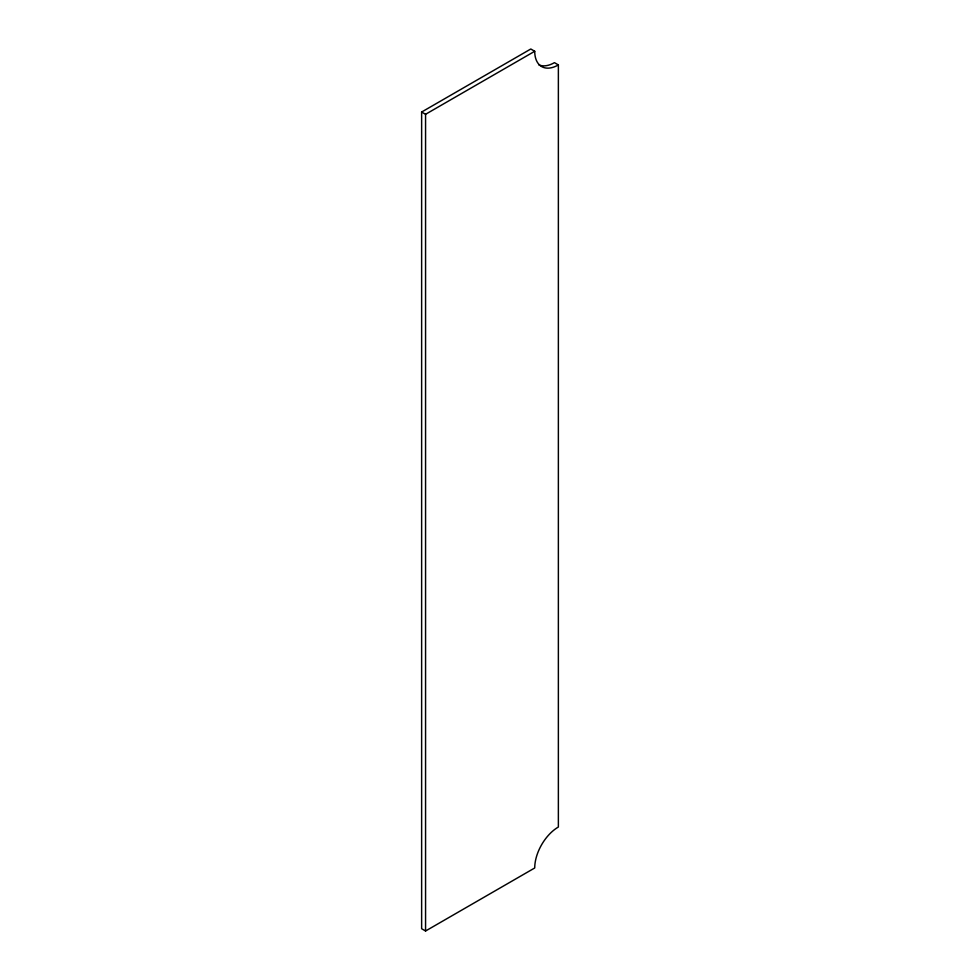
<?xml version="1.0" encoding="UTF-8"?>
<svg xmlns="http://www.w3.org/2000/svg" width="980" height="980" viewBox="0 0 980 980"><rect width="100%" height="100%" fill="white"/><g stroke="black" fill="none" stroke-linecap="round" stroke-linejoin="round"><path stroke-width="1.47" d="M421.633 112.026L530.793 49L534.725 51.279A33.443 19.306 -60 0 0 558.367 64.925L558.367 827.022A33.443 19.306 -60 0 0 534.725 867.974L425.565 931L421.633 928.722L421.633 112.026L425.565 114.293L534.725 51.279M558.367 64.925L554.435 62.647A33.443 19.306 -60 0 1 538.829 64.864M425.565 114.293L425.565 931"/></g></svg>
